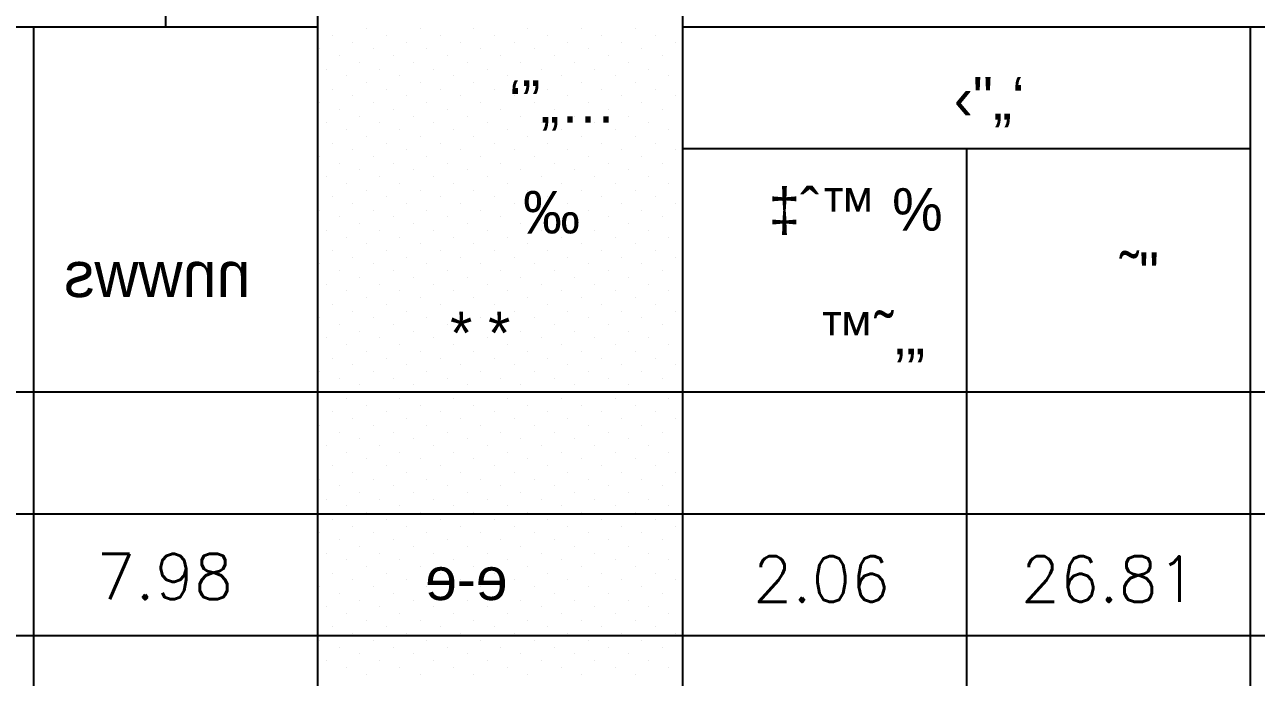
# Model space of a CAD drawing. Extents: x 148861 to 149208, y 169271 to 169495.
# Drawn here: x 149181.813 to 149185.355, y 169491.078 to 169492.955 of the extents above; entities that cross this region are included whole.
import ezdxf
from ezdxf.enums import TextEntityAlignment as Align

# ---------------------------------------------------------------- set-up
doc = ezdxf.new("R2010")
doc.units = 0
doc.header["$LTSCALE"] = 0.1
doc.header["$MEASUREMENT"] = 0
doc.linetypes.add('DASHED', pattern=[17.5, 12.5, -5])
doc.linetypes.add('DOT', pattern=[2, 0, -2])
doc.layers.get('0').update_dxf_attribs({"linetype": 'CONTINUOUS'})
doc.layers.add('TEXT', color=3, linetype='CONTINUOUS')
doc.layers.add('TOFIES-01', color=7, linetype='CONTINUOUS')
doc.styles.add('FGH', font='sivan_m.shx', dxfattribs={"height": 15})
doc.styles.add('S', font='romans.shx')
doc.styles.add('TOFIES-01', font='heb.shx', dxfattribs={"height": 20})

# ---------------------------------------------------------------- blocks, each defined once
blk = doc.blocks.new('*X67')
at = {"color": 0}
for p, q in [((2022.99, 1514.76), (2022.99, 1514.76)), ((2031.83, 1514.76), (2031.83, 1514.76)), ((2040.67, 1514.76), (2040.67, 1514.76)), ((2049.5, 1514.76), (2049.5, 1514.76)), ((2058.34, 1514.76), (2058.34, 1514.76)), ((2067.18, 1514.76), (2067.18, 1514.76)), ((2017.46, 1513.65), (2017.46, 1513.65)), ((2020.78, 1512.55), (2020.78, 1512.55)), ((2026.3, 1513.65), (2026.3, 1513.65)), ((2029.62, 1512.55), (2029.62, 1512.55)), ((2035.14, 1513.65), (2035.14, 1513.65)), ((2038.46, 1512.55), (2038.46, 1512.55)), ((2043.98, 1513.65), (2043.98, 1513.65)), ((2047.3, 1512.55), (2047.3, 1512.55)), ((2052.82, 1513.65), (2052.82, 1513.65)), ((2056.13, 1512.55), (2056.13, 1512.55)), ((2061.66, 1513.65), (2061.66, 1513.65)), ((2064.97, 1512.55), (2064.97, 1512.55)), ((2070.5, 1513.65), (2070.5, 1513.65)), ((2073.81, 1512.55), (2073.81, 1512.55)), ((2015.25, 1511.44), (2015.25, 1511.44)), ((2018.57, 1510.34), (2018.57, 1510.34)), ((2024.09, 1511.44), (2024.09, 1511.44)), ((2027.41, 1510.34), (2027.41, 1510.34)), ((2032.93, 1511.44), (2032.93, 1511.44)), ((2036.25, 1510.34), (2036.25, 1510.34)), ((2041.77, 1511.44), (2041.77, 1511.44)), ((2045.09, 1510.34), (2045.09, 1510.34)), ((2050.61, 1511.44), (2050.61, 1511.44)), ((2053.92, 1510.34), (2053.92, 1510.34)), ((2059.45, 1511.44), (2059.45, 1511.44)), ((2062.76, 1510.34), (2062.76, 1510.34)), ((2068.29, 1511.44), (2068.29, 1511.44)), ((2071.6, 1510.34), (2071.6, 1510.34)), ((2021.88, 1509.23), (2021.88, 1509.23)), ((2030.72, 1509.23), (2030.72, 1509.23)), ((2039.56, 1509.23), (2039.56, 1509.23)), ((2048.4, 1509.23), (2048.4, 1509.23)), ((2057.24, 1509.23), (2057.24, 1509.23)), ((2066.08, 1509.23), (2066.08, 1509.23)), ((2074.92, 1509.23), (2074.92, 1509.23)), ((2016.36, 1508.13), (2016.36, 1508.13)), ((2019.67, 1507.02), (2019.67, 1507.02)), ((2025.2, 1508.13), (2025.2, 1508.13)), ((2028.51, 1507.02), (2028.51, 1507.02)), ((2034.04, 1508.13), (2034.04, 1508.13)), ((2037.35, 1507.02), (2037.35, 1507.02)), ((2042.88, 1508.13), (2042.88, 1508.13)), ((2046.19, 1507.02), (2046.19, 1507.02)), ((2051.71, 1508.13), (2051.71, 1508.13)), ((2055.03, 1507.02), (2055.03, 1507.02)), ((2060.55, 1508.13), (2060.55, 1508.13)), ((2063.87, 1507.02), (2063.87, 1507.02)), ((2069.39, 1508.13), (2069.39, 1508.13)), ((2072.71, 1507.02), (2072.71, 1507.02)), ((2017.46, 1504.81), (2017.46, 1504.81)), ((2022.99, 1505.92), (2022.99, 1505.92)), ((2026.3, 1504.81), (2026.3, 1504.81)), ((2031.83, 1505.92), (2031.83, 1505.92)), ((2035.14, 1504.81), (2035.14, 1504.81)), ((2040.67, 1505.92), (2040.67, 1505.92)), ((2043.98, 1504.81), (2043.98, 1504.81)), ((2049.5, 1505.92), (2049.5, 1505.92)), ((2052.82, 1504.81), (2052.82, 1504.81)), ((2058.34, 1505.92), (2058.34, 1505.92)), ((2061.66, 1504.81), (2061.66, 1504.81)), ((2067.18, 1505.92), (2067.18, 1505.92)), ((2070.5, 1504.81), (2070.5, 1504.81)), ((2015.25, 1502.6), (2015.25, 1502.6)), ((2020.78, 1503.71), (2020.78, 1503.71)), ((2024.09, 1502.6), (2024.09, 1502.6)), ((2029.62, 1503.71), (2029.62, 1503.71)), ((2032.93, 1502.6), (2032.93, 1502.6)), ((2038.46, 1503.71), (2038.46, 1503.71)), ((2041.77, 1502.6), (2041.77, 1502.6)), ((2047.3, 1503.71), (2047.3, 1503.71)), ((2050.61, 1502.6), (2050.61, 1502.6)), ((2056.13, 1503.71), (2056.13, 1503.71)), ((2059.45, 1502.6), (2059.45, 1502.6)), ((2064.97, 1503.71), (2064.97, 1503.71)), ((2068.29, 1502.6), (2068.29, 1502.6)), ((2073.81, 1503.71), (2073.81, 1503.71)), ((2018.57, 1501.5), (2018.57, 1501.5)), ((2021.88, 1500.39), (2021.88, 1500.39)), ((2027.41, 1501.5), (2027.41, 1501.5)), ((2030.72, 1500.39), (2030.72, 1500.39)), ((2036.25, 1501.5), (2036.25, 1501.5)), ((2039.56, 1500.39), (2039.56, 1500.39)), ((2045.09, 1501.5), (2045.09, 1501.5)), ((2048.4, 1500.39), (2048.4, 1500.39)), ((2053.92, 1501.5), (2053.92, 1501.5)), ((2057.24, 1500.39), (2057.24, 1500.39)), ((2062.76, 1501.5), (2062.76, 1501.5)), ((2066.08, 1500.39), (2066.08, 1500.39)), ((2071.6, 1501.5), (2071.6, 1501.5)), ((2074.92, 1500.39), (2074.92, 1500.39)), ((2016.36, 1499.29), (2016.36, 1499.29)), ((2019.67, 1498.18), (2019.67, 1498.18)), ((2025.2, 1499.29), (2025.2, 1499.29)), ((2028.51, 1498.18), (2028.51, 1498.18)), ((2034.04, 1499.29), (2034.04, 1499.29)), ((2037.35, 1498.18), (2037.35, 1498.18)), ((2042.88, 1499.29), (2042.88, 1499.29)), ((2046.19, 1498.18), (2046.19, 1498.18)), ((2051.71, 1499.29), (2051.71, 1499.29)), ((2055.03, 1498.18), (2055.03, 1498.18)), ((2060.55, 1499.29), (2060.55, 1499.29)), ((2063.87, 1498.18), (2063.87, 1498.18)), ((2069.39, 1499.29), (2069.39, 1499.29)), ((2072.71, 1498.18), (2072.71, 1498.18)), ((2022.99, 1497.08), (2022.99, 1497.08)), ((2031.83, 1497.08), (2031.83, 1497.08)), ((2040.67, 1497.08), (2040.67, 1497.08)), ((2049.5, 1497.08), (2049.5, 1497.08)), ((2058.34, 1497.08), (2058.34, 1497.08)), ((2067.18, 1497.08), (2067.18, 1497.08)), ((2017.46, 1495.97), (2017.46, 1495.97)), ((2020.78, 1494.87), (2020.78, 1494.87)), ((2026.3, 1495.97), (2026.3, 1495.97)), ((2029.62, 1494.87), (2029.62, 1494.87)), ((2035.14, 1495.97), (2035.14, 1495.97)), ((2038.46, 1494.87), (2038.46, 1494.87)), ((2043.98, 1495.97), (2043.98, 1495.97)), ((2047.3, 1494.87), (2047.3, 1494.87)), ((2052.82, 1495.97), (2052.82, 1495.97)), ((2056.13, 1494.87), (2056.13, 1494.87)), ((2061.66, 1495.97), (2061.66, 1495.97)), ((2064.97, 1494.87), (2064.97, 1494.87)), ((2070.5, 1495.97), (2070.5, 1495.97)), ((2073.81, 1494.87), (2073.81, 1494.87)), ((2015.25, 1493.76), (2015.25, 1493.76)), ((2018.57, 1492.66), (2018.57, 1492.66)), ((2024.09, 1493.76), (2024.09, 1493.76)), ((2027.41, 1492.66), (2027.41, 1492.66)), ((2032.93, 1493.76), (2032.93, 1493.76)), ((2036.25, 1492.66), (2036.25, 1492.66)), ((2041.77, 1493.76), (2041.77, 1493.76)), ((2045.09, 1492.66), (2045.09, 1492.66)), ((2050.61, 1493.76), (2050.61, 1493.76)), ((2053.92, 1492.66), (2053.92, 1492.66)), ((2059.45, 1493.76), (2059.45, 1493.76)), ((2062.76, 1492.66), (2062.76, 1492.66)), ((2068.29, 1493.76), (2068.29, 1493.76)), ((2071.6, 1492.66), (2071.6, 1492.66)), ((2016.36, 1490.45), (2016.36, 1490.45)), ((2021.88, 1491.55), (2021.88, 1491.55)), ((2025.2, 1490.45), (2025.2, 1490.45)), ((2030.72, 1491.55), (2030.72, 1491.55)), ((2034.04, 1490.45), (2034.04, 1490.45)), ((2039.56, 1491.55), (2039.56, 1491.55)), ((2042.88, 1490.45), (2042.88, 1490.45)), ((2048.4, 1491.55), (2048.4, 1491.55)), ((2051.71, 1490.45), (2051.71, 1490.45)), ((2057.24, 1491.55), (2057.24, 1491.55)), ((2060.55, 1490.45), (2060.55, 1490.45)), ((2066.08, 1491.55), (2066.08, 1491.55)), ((2069.39, 1490.45), (2069.39, 1490.45)), ((2074.92, 1491.55), (2074.92, 1491.55)), ((2019.67, 1489.34), (2019.67, 1489.34)), ((2022.99, 1488.24), (2022.99, 1488.24)), ((2028.51, 1489.34), (2028.51, 1489.34)), ((2031.83, 1488.24), (2031.83, 1488.24)), ((2037.35, 1489.34), (2037.35, 1489.34)), ((2040.67, 1488.24), (2040.67, 1488.24)), ((2046.19, 1489.34), (2046.19, 1489.34)), ((2049.5, 1488.24), (2049.5, 1488.24)), ((2055.03, 1489.34), (2055.03, 1489.34)), ((2058.34, 1488.24), (2058.34, 1488.24)), ((2063.87, 1489.34), (2063.87, 1489.34)), ((2067.18, 1488.24), (2067.18, 1488.24)), ((2072.71, 1489.34), (2072.71, 1489.34)), ((2017.46, 1487.13), (2017.46, 1487.13)), ((2026.3, 1487.13), (2026.3, 1487.13)), ((2035.14, 1487.13), (2035.14, 1487.13)), ((2043.98, 1487.13), (2043.98, 1487.13)), ((2052.82, 1487.13), (2052.82, 1487.13)), ((2061.66, 1487.13), (2061.66, 1487.13)), ((2070.5, 1487.13), (2070.5, 1487.13)), ((2015.25, 1484.92), (2015.25, 1484.92)), ((2020.78, 1486.03), (2020.78, 1486.03)), ((2024.09, 1484.92), (2024.09, 1484.92)), ((2029.62, 1486.03), (2029.62, 1486.03)), ((2032.93, 1484.92), (2032.93, 1484.92)), ((2038.46, 1486.03), (2038.46, 1486.03)), ((2041.77, 1484.92), (2041.77, 1484.92)), ((2047.3, 1486.03), (2047.3, 1486.03)), ((2050.61, 1484.92), (2050.61, 1484.92)), ((2056.13, 1486.03), (2056.13, 1486.03)), ((2059.45, 1484.92), (2059.45, 1484.92)), ((2064.97, 1486.03), (2064.97, 1486.03)), ((2068.29, 1484.92), (2068.29, 1484.92)), ((2073.81, 1486.03), (2073.81, 1486.03)), ((2018.57, 1483.82), (2018.57, 1483.82)), ((2021.88, 1482.71), (2021.88, 1482.71)), ((2027.41, 1483.82), (2027.41, 1483.82)), ((2030.72, 1482.71), (2030.72, 1482.71)), ((2036.25, 1483.82), (2036.25, 1483.82)), ((2039.56, 1482.71), (2039.56, 1482.71)), ((2045.09, 1483.82), (2045.09, 1483.82)), ((2048.4, 1482.71), (2048.4, 1482.71)), ((2053.92, 1483.82), (2053.92, 1483.82)), ((2057.24, 1482.71), (2057.24, 1482.71)), ((2062.76, 1483.82), (2062.76, 1483.82)), ((2066.08, 1482.71), (2066.08, 1482.71)), ((2071.6, 1483.82), (2071.6, 1483.82)), ((2074.92, 1482.71), (2074.92, 1482.71)), ((2016.36, 1481.61), (2016.36, 1481.61)), ((2019.67, 1480.5), (2019.67, 1480.5)), ((2025.2, 1481.61), (2025.2, 1481.61)), ((2028.51, 1480.5), (2028.51, 1480.5)), ((2034.04, 1481.61), (2034.04, 1481.61)), ((2037.35, 1480.5), (2037.35, 1480.5)), ((2042.88, 1481.61), (2042.88, 1481.61)), ((2046.19, 1480.5), (2046.19, 1480.5)), ((2051.71, 1481.61), (2051.71, 1481.61)), ((2055.03, 1480.5), (2055.03, 1480.5)), ((2060.55, 1481.61), (2060.55, 1481.61)), ((2063.87, 1480.5), (2063.87, 1480.5)), ((2069.39, 1481.61), (2069.39, 1481.61)), ((2072.71, 1480.5), (2072.71, 1480.5)), ((2017.46, 1478.3), (2017.46, 1478.3)), ((2022.99, 1479.4), (2022.99, 1479.4)), ((2026.3, 1478.3), (2026.3, 1478.3)), ((2031.83, 1479.4), (2031.83, 1479.4)), ((2035.14, 1478.3), (2035.14, 1478.3)), ((2040.67, 1479.4), (2040.67, 1479.4)), ((2043.98, 1478.3), (2043.98, 1478.3)), ((2049.5, 1479.4), (2049.5, 1479.4)), ((2052.82, 1478.3), (2052.82, 1478.3)), ((2058.34, 1479.4), (2058.34, 1479.4)), ((2061.66, 1478.3), (2061.66, 1478.3)), ((2067.18, 1479.4), (2067.18, 1479.4)), ((2070.5, 1478.3), (2070.5, 1478.3)), ((2015.25, 1476.09), (2015.25, 1476.09)), ((2020.78, 1477.19), (2020.78, 1477.19)), ((2024.09, 1476.09), (2024.09, 1476.09)), ((2029.62, 1477.19), (2029.62, 1477.19)), ((2032.93, 1476.09), (2032.93, 1476.09)), ((2038.46, 1477.19), (2038.46, 1477.19)), ((2041.77, 1476.09), (2041.77, 1476.09)), ((2047.3, 1477.19), (2047.3, 1477.19)), ((2050.61, 1476.09), (2050.61, 1476.09)), ((2056.13, 1477.19), (2056.13, 1477.19)), ((2059.45, 1476.09), (2059.45, 1476.09)), ((2064.97, 1477.19), (2064.97, 1477.19)), ((2068.29, 1476.09), (2068.29, 1476.09)), ((2073.81, 1477.19), (2073.81, 1477.19)), ((2018.57, 1474.98), (2018.57, 1474.98)), ((2027.41, 1474.98), (2027.41, 1474.98)), ((2036.25, 1474.98), (2036.25, 1474.98)), ((2045.09, 1474.98), (2045.09, 1474.98)), ((2053.92, 1474.98), (2053.92, 1474.98)), ((2062.76, 1474.98), (2062.76, 1474.98)), ((2071.6, 1474.98), (2071.6, 1474.98)), ((2016.36, 1472.77), (2016.36, 1472.77)), ((2021.88, 1473.88), (2021.88, 1473.88)), ((2025.2, 1472.77), (2025.2, 1472.77)), ((2030.72, 1473.88), (2030.72, 1473.88)), ((2034.04, 1472.77), (2034.04, 1472.77)), ((2039.56, 1473.88), (2039.56, 1473.88)), ((2042.88, 1472.77), (2042.88, 1472.77)), ((2048.4, 1473.88), (2048.4, 1473.88)), ((2051.71, 1472.77), (2051.71, 1472.77)), ((2057.24, 1473.88), (2057.24, 1473.88)), ((2060.55, 1472.77), (2060.55, 1472.77)), ((2066.08, 1473.88), (2066.08, 1473.88)), ((2069.39, 1472.77), (2069.39, 1472.77)), ((2074.92, 1473.88), (2074.92, 1473.88)), ((2019.67, 1471.67), (2019.67, 1471.67)), ((2022.99, 1470.56), (2022.99, 1470.56)), ((2028.51, 1471.67), (2028.51, 1471.67)), ((2031.83, 1470.56), (2031.83, 1470.56)), ((2037.35, 1471.67), (2037.35, 1471.67)), ((2040.67, 1470.56), (2040.67, 1470.56)), ((2046.19, 1471.67), (2046.19, 1471.67)), ((2049.5, 1470.56), (2049.5, 1470.56)), ((2055.03, 1471.67), (2055.03, 1471.67)), ((2058.34, 1470.56), (2058.34, 1470.56)), ((2063.87, 1471.67), (2063.87, 1471.67)), ((2067.18, 1470.56), (2067.18, 1470.56)), ((2072.71, 1471.67), (2072.71, 1471.67)), ((2017.46, 1469.46), (2017.46, 1469.46)), ((2020.78, 1468.35), (2020.78, 1468.35)), ((2026.3, 1469.46), (2026.3, 1469.46)), ((2029.62, 1468.35), (2029.62, 1468.35)), ((2035.14, 1469.46), (2035.14, 1469.46)), ((2038.46, 1468.35), (2038.46, 1468.35)), ((2043.98, 1469.46), (2043.98, 1469.46)), ((2047.3, 1468.35), (2047.3, 1468.35)), ((2052.82, 1469.46), (2052.82, 1469.46)), ((2056.13, 1468.35), (2056.13, 1468.35)), ((2061.66, 1469.46), (2061.66, 1469.46)), ((2064.97, 1468.35), (2064.97, 1468.35)), ((2070.5, 1469.46), (2070.5, 1469.46)), ((2073.81, 1468.35), (2073.81, 1468.35)), ((2015.25, 1467.25), (2015.25, 1467.25)), ((2018.57, 1466.14), (2018.57, 1466.14)), ((2024.09, 1467.25), (2024.09, 1467.25)), ((2027.41, 1466.14), (2027.41, 1466.14)), ((2032.93, 1467.25), (2032.93, 1467.25)), ((2036.25, 1466.14), (2036.25, 1466.14)), ((2041.77, 1467.25), (2041.77, 1467.25)), ((2045.09, 1466.14), (2045.09, 1466.14)), ((2050.61, 1467.25), (2050.61, 1467.25)), ((2053.92, 1466.14), (2053.92, 1466.14)), ((2059.45, 1467.25), (2059.45, 1467.25)), ((2062.76, 1466.14), (2062.76, 1466.14)), ((2068.29, 1467.25), (2068.29, 1467.25)), ((2071.6, 1466.14), (2071.6, 1466.14)), ((2016.36, 1463.93), (2016.36, 1463.93)), ((2021.88, 1465.04), (2021.88, 1465.04)), ((2025.2, 1463.93), (2025.2, 1463.93)), ((2030.72, 1465.04), (2030.72, 1465.04)), ((2034.04, 1463.93), (2034.04, 1463.93)), ((2039.56, 1465.04), (2039.56, 1465.04)), ((2042.88, 1463.93), (2042.88, 1463.93)), ((2048.4, 1465.04), (2048.4, 1465.04)), ((2051.71, 1463.93), (2051.71, 1463.93)), ((2057.24, 1465.04), (2057.24, 1465.04)), ((2060.55, 1463.93), (2060.55, 1463.93)), ((2066.08, 1465.04), (2066.08, 1465.04)), ((2069.39, 1463.93), (2069.39, 1463.93)), ((2074.92, 1465.04), (2074.92, 1465.04)), ((2019.67, 1462.83), (2019.67, 1462.83)), ((2028.51, 1462.83), (2028.51, 1462.83)), ((2037.35, 1462.83), (2037.35, 1462.83)), ((2046.19, 1462.83), (2046.19, 1462.83)), ((2055.03, 1462.83), (2055.03, 1462.83)), ((2063.87, 1462.83), (2063.87, 1462.83)), ((2072.71, 1462.83), (2072.71, 1462.83)), ((2017.46, 1460.62), (2017.46, 1460.62)), ((2022.99, 1461.72), (2022.99, 1461.72)), ((2026.3, 1460.62), (2026.3, 1460.62)), ((2031.83, 1461.72), (2031.83, 1461.72)), ((2035.14, 1460.62), (2035.14, 1460.62)), ((2040.67, 1461.72), (2040.67, 1461.72)), ((2043.98, 1460.62), (2043.98, 1460.62)), ((2049.5, 1461.72), (2049.5, 1461.72)), ((2052.82, 1460.62), (2052.82, 1460.62)), ((2058.34, 1461.72), (2058.34, 1461.72)), ((2061.66, 1460.62), (2061.66, 1460.62)), ((2067.18, 1461.72), (2067.18, 1461.72)), ((2070.5, 1460.62), (2070.5, 1460.62)), ((2015.25, 1458.41), (2015.25, 1458.41)), ((2020.78, 1459.51), (2020.78, 1459.51)), ((2024.09, 1458.41), (2024.09, 1458.41)), ((2029.62, 1459.51), (2029.62, 1459.51)), ((2032.93, 1458.41), (2032.93, 1458.41)), ((2038.46, 1459.51), (2038.46, 1459.51)), ((2041.77, 1458.41), (2041.77, 1458.41)), ((2047.3, 1459.51), (2047.3, 1459.51)), ((2050.61, 1458.41), (2050.61, 1458.41)), ((2056.13, 1459.51), (2056.13, 1459.51)), ((2059.45, 1458.41), (2059.45, 1458.41)), ((2064.97, 1459.51), (2064.97, 1459.51)), ((2068.29, 1458.41), (2068.29, 1458.41)), ((2073.81, 1459.51), (2073.81, 1459.51)), ((2018.57, 1457.3), (2018.57, 1457.3)), ((2021.88, 1456.2), (2021.88, 1456.2)), ((2027.41, 1457.3), (2027.41, 1457.3)), ((2030.72, 1456.2), (2030.72, 1456.2)), ((2036.25, 1457.3), (2036.25, 1457.3)), ((2039.56, 1456.2), (2039.56, 1456.2)), ((2045.09, 1457.3), (2045.09, 1457.3)), ((2048.4, 1456.2), (2048.4, 1456.2)), ((2053.92, 1457.3), (2053.92, 1457.3)), ((2057.24, 1456.2), (2057.24, 1456.2)), ((2062.76, 1457.3), (2062.76, 1457.3)), ((2066.08, 1456.2), (2066.08, 1456.2)), ((2071.6, 1457.3), (2071.6, 1457.3)), ((2074.92, 1456.2), (2074.92, 1456.2)), ((2016.36, 1455.09), (2016.36, 1455.09)), ((2019.67, 1453.99), (2019.67, 1453.99)), ((2025.2, 1455.09), (2025.2, 1455.09)), ((2028.51, 1453.99), (2028.51, 1453.99)), ((2034.04, 1455.09), (2034.04, 1455.09)), ((2037.35, 1453.99), (2037.35, 1453.99)), ((2042.88, 1455.09), (2042.88, 1455.09)), ((2046.19, 1453.99), (2046.19, 1453.99)), ((2051.71, 1455.09), (2051.71, 1455.09)), ((2055.03, 1453.99), (2055.03, 1453.99)), ((2060.55, 1455.09), (2060.55, 1455.09)), ((2063.87, 1453.99), (2063.87, 1453.99)), ((2069.39, 1455.09), (2069.39, 1455.09)), ((2072.71, 1453.99), (2072.71, 1453.99)), ((2017.46, 1451.78), (2017.46, 1451.78)), ((2022.99, 1452.88), (2022.99, 1452.88)), ((2026.3, 1451.78), (2026.3, 1451.78)), ((2031.83, 1452.88), (2031.83, 1452.88)), ((2035.14, 1451.78), (2035.14, 1451.78)), ((2040.67, 1452.88), (2040.67, 1452.88)), ((2043.98, 1451.78), (2043.98, 1451.78)), ((2049.5, 1452.88), (2049.5, 1452.88)), ((2052.82, 1451.78), (2052.82, 1451.78)), ((2058.34, 1452.88), (2058.34, 1452.88)), ((2061.66, 1451.78), (2061.66, 1451.78)), ((2067.18, 1452.88), (2067.18, 1452.88)), ((2070.5, 1451.78), (2070.5, 1451.78)), ((2020.78, 1450.67), (2020.78, 1450.67)), ((2029.62, 1450.67), (2029.62, 1450.67)), ((2038.46, 1450.67), (2038.46, 1450.67)), ((2047.3, 1450.67), (2047.3, 1450.67)), ((2056.13, 1450.67), (2056.13, 1450.67)), ((2064.97, 1450.67), (2064.97, 1450.67)), ((2073.81, 1450.67), (2073.81, 1450.67)), ((2015.25, 1449.57), (2015.25, 1449.57)), ((2018.57, 1448.46), (2018.57, 1448.46)), ((2024.09, 1449.57), (2024.09, 1449.57)), ((2027.41, 1448.46), (2027.41, 1448.46)), ((2032.93, 1449.57), (2032.93, 1449.57)), ((2036.25, 1448.46), (2036.25, 1448.46)), ((2041.77, 1449.57), (2041.77, 1449.57)), ((2045.09, 1448.46), (2045.09, 1448.46)), ((2050.61, 1449.57), (2050.61, 1449.57)), ((2053.92, 1448.46), (2053.92, 1448.46)), ((2059.45, 1449.57), (2059.45, 1449.57)), ((2062.76, 1448.46), (2062.76, 1448.46)), ((2068.29, 1449.57), (2068.29, 1449.57)), ((2071.6, 1448.46), (2071.6, 1448.46)), ((2016.36, 1446.25), (2016.36, 1446.25)), ((2021.88, 1447.36), (2021.88, 1447.36)), ((2025.2, 1446.25), (2025.2, 1446.25)), ((2030.72, 1447.36), (2030.72, 1447.36)), ((2034.04, 1446.25), (2034.04, 1446.25)), ((2039.56, 1447.36), (2039.56, 1447.36)), ((2042.88, 1446.25), (2042.88, 1446.25)), ((2048.4, 1447.36), (2048.4, 1447.36)), ((2051.71, 1446.25), (2051.71, 1446.25)), ((2057.24, 1447.36), (2057.24, 1447.36)), ((2060.55, 1446.25), (2060.55, 1446.25)), ((2066.08, 1447.36), (2066.08, 1447.36)), ((2069.39, 1446.25), (2069.39, 1446.25)), ((2074.92, 1447.36), (2074.92, 1447.36)), ((2019.67, 1445.15), (2019.67, 1445.15)), ((2022.99, 1444.04), (2022.99, 1444.04)), ((2028.51, 1445.15), (2028.51, 1445.15)), ((2031.83, 1444.04), (2031.83, 1444.04)), ((2037.35, 1445.15), (2037.35, 1445.15)), ((2040.67, 1444.04), (2040.67, 1444.04)), ((2046.19, 1445.15), (2046.19, 1445.15)), ((2049.5, 1444.04), (2049.5, 1444.04)), ((2055.03, 1445.15), (2055.03, 1445.15)), ((2058.34, 1444.04), (2058.34, 1444.04)), ((2063.87, 1445.15), (2063.87, 1445.15)), ((2067.18, 1444.04), (2067.18, 1444.04)), ((2072.71, 1445.15), (2072.71, 1445.15)), ((2017.46, 1442.94), (2017.46, 1442.94)), ((2020.78, 1441.83), (2020.78, 1441.83)), ((2026.3, 1442.94), (2026.3, 1442.94)), ((2029.62, 1441.83), (2029.62, 1441.83)), ((2035.14, 1442.94), (2035.14, 1442.94)), ((2038.46, 1441.83), (2038.46, 1441.83)), ((2043.98, 1442.94), (2043.98, 1442.94)), ((2047.3, 1441.83), (2047.3, 1441.83)), ((2052.82, 1442.94), (2052.82, 1442.94)), ((2056.13, 1441.83), (2056.13, 1441.83)), ((2061.66, 1442.94), (2061.66, 1442.94)), ((2064.97, 1441.83), (2064.97, 1441.83)), ((2070.5, 1442.94), (2070.5, 1442.94)), ((2073.81, 1441.83), (2073.81, 1441.83)), ((2015.25, 1440.73), (2015.25, 1440.73)), ((2018.57, 1439.63), (2018.57, 1439.63)), ((2024.09, 1440.73), (2024.09, 1440.73)), ((2027.41, 1439.63), (2027.41, 1439.63)), ((2032.93, 1440.73), (2032.93, 1440.73)), ((2036.25, 1439.63), (2036.25, 1439.63)), ((2041.77, 1440.73), (2041.77, 1440.73)), ((2045.09, 1439.63), (2045.09, 1439.63)), ((2050.61, 1440.73), (2050.61, 1440.73)), ((2053.92, 1439.63), (2053.92, 1439.63)), ((2059.45, 1440.73), (2059.45, 1440.73)), ((2062.76, 1439.63), (2062.76, 1439.63)), ((2068.29, 1440.73), (2068.29, 1440.73)), ((2071.6, 1439.63), (2071.6, 1439.63)), ((2021.88, 1438.52), (2021.88, 1438.52)), ((2030.72, 1438.52), (2030.72, 1438.52)), ((2039.56, 1438.52), (2039.56, 1438.52)), ((2048.4, 1438.52), (2048.4, 1438.52)), ((2057.24, 1438.52), (2057.24, 1438.52)), ((2066.08, 1438.52), (2066.08, 1438.52)), ((2074.92, 1438.52), (2074.92, 1438.52)), ((2016.36, 1437.42), (2016.36, 1437.42)), ((2019.67, 1436.31), (2019.67, 1436.31)), ((2025.2, 1437.42), (2025.2, 1437.42)), ((2028.51, 1436.31), (2028.51, 1436.31)), ((2034.04, 1437.42), (2034.04, 1437.42)), ((2037.35, 1436.31), (2037.35, 1436.31)), ((2042.88, 1437.42), (2042.88, 1437.42)), ((2046.19, 1436.31), (2046.19, 1436.31)), ((2051.71, 1437.42), (2051.71, 1437.42)), ((2055.03, 1436.31), (2055.03, 1436.31)), ((2060.55, 1437.42), (2060.55, 1437.42)), ((2063.87, 1436.31), (2063.87, 1436.31)), ((2069.39, 1437.42), (2069.39, 1437.42)), ((2072.71, 1436.31), (2072.71, 1436.31)), ((2017.46, 1434.1), (2017.46, 1434.1)), ((2022.99, 1435.21), (2022.99, 1435.21)), ((2026.3, 1434.1), (2026.3, 1434.1)), ((2031.83, 1435.21), (2031.83, 1435.21)), ((2035.14, 1434.1), (2035.14, 1434.1)), ((2040.67, 1435.21), (2040.67, 1435.21)), ((2043.98, 1434.1), (2043.98, 1434.1)), ((2049.5, 1435.21), (2049.5, 1435.21)), ((2052.82, 1434.1), (2052.82, 1434.1)), ((2058.34, 1435.21), (2058.34, 1435.21)), ((2061.66, 1434.1), (2061.66, 1434.1)), ((2067.18, 1435.21), (2067.18, 1435.21)), ((2070.5, 1434.1), (2070.5, 1434.1)), ((2015.25, 1431.89), (2015.25, 1431.89)), ((2020.78, 1433), (2020.78, 1433)), ((2024.09, 1431.89), (2024.09, 1431.89)), ((2029.62, 1433), (2029.62, 1433)), ((2032.93, 1431.89), (2032.93, 1431.89)), ((2038.46, 1433), (2038.46, 1433)), ((2041.77, 1431.89), (2041.77, 1431.89)), ((2047.3, 1433), (2047.3, 1433)), ((2050.61, 1431.89), (2050.61, 1431.89)), ((2056.13, 1433), (2056.13, 1433)), ((2059.45, 1431.89), (2059.45, 1431.89)), ((2064.97, 1433), (2064.97, 1433)), ((2068.29, 1431.89), (2068.29, 1431.89)), ((2073.81, 1433), (2073.81, 1433)), ((2018.57, 1430.79), (2018.57, 1430.79)), ((2021.88, 1429.68), (2021.88, 1429.68)), ((2027.41, 1430.79), (2027.41, 1430.79)), ((2030.72, 1429.68), (2030.72, 1429.68)), ((2036.25, 1430.79), (2036.25, 1430.79)), ((2039.56, 1429.68), (2039.56, 1429.68)), ((2045.09, 1430.79), (2045.09, 1430.79)), ((2048.4, 1429.68), (2048.4, 1429.68)), ((2053.92, 1430.79), (2053.92, 1430.79)), ((2057.24, 1429.68), (2057.24, 1429.68)), ((2062.76, 1430.79), (2062.76, 1430.79)), ((2066.08, 1429.68), (2066.08, 1429.68)), ((2071.6, 1430.79), (2071.6, 1430.79)), ((2074.92, 1429.68), (2074.92, 1429.68)), ((2016.36, 1428.58), (2016.36, 1428.58)), ((2019.67, 1427.47), (2019.67, 1427.47)), ((2025.2, 1428.58), (2025.2, 1428.58)), ((2028.51, 1427.47), (2028.51, 1427.47)), ((2034.04, 1428.58), (2034.04, 1428.58)), ((2037.35, 1427.47), (2037.35, 1427.47)), ((2042.88, 1428.58), (2042.88, 1428.58)), ((2046.19, 1427.47), (2046.19, 1427.47)), ((2051.71, 1428.58), (2051.71, 1428.58)), ((2055.03, 1427.47), (2055.03, 1427.47)), ((2060.55, 1428.58), (2060.55, 1428.58)), ((2063.87, 1427.47), (2063.87, 1427.47)), ((2069.39, 1428.58), (2069.39, 1428.58)), ((2072.71, 1427.47), (2072.71, 1427.47)), ((2022.99, 1426.37), (2022.99, 1426.37)), ((2031.83, 1426.37), (2031.83, 1426.37)), ((2040.67, 1426.37), (2040.67, 1426.37)), ((2049.5, 1426.37), (2049.5, 1426.37)), ((2058.34, 1426.37), (2058.34, 1426.37)), ((2067.18, 1426.37), (2067.18, 1426.37)), ((2017.46, 1425.26), (2017.46, 1425.26)), ((2020.78, 1424.16), (2020.78, 1424.16)), ((2026.3, 1425.26), (2026.3, 1425.26)), ((2029.62, 1424.16), (2029.62, 1424.16)), ((2035.14, 1425.26), (2035.14, 1425.26)), ((2038.46, 1424.16), (2038.46, 1424.16)), ((2043.98, 1425.26), (2043.98, 1425.26)), ((2047.3, 1424.16), (2047.3, 1424.16)), ((2052.82, 1425.26), (2052.82, 1425.26)), ((2056.13, 1424.16), (2056.13, 1424.16)), ((2061.66, 1425.26), (2061.66, 1425.26)), ((2064.97, 1424.16), (2064.97, 1424.16)), ((2070.5, 1425.26), (2070.5, 1425.26)), ((2073.81, 1424.16), (2073.81, 1424.16)), ((2015.25, 1423.05), (2015.25, 1423.05)), ((2018.57, 1421.95), (2018.57, 1421.95)), ((2024.09, 1423.05), (2024.09, 1423.05)), ((2027.41, 1421.95), (2027.41, 1421.95)), ((2032.93, 1423.05), (2032.93, 1423.05)), ((2036.25, 1421.95), (2036.25, 1421.95)), ((2041.77, 1423.05), (2041.77, 1423.05)), ((2045.09, 1421.95), (2045.09, 1421.95)), ((2050.61, 1423.05), (2050.61, 1423.05)), ((2053.92, 1421.95), (2053.92, 1421.95)), ((2059.45, 1423.05), (2059.45, 1423.05)), ((2062.76, 1421.95), (2062.76, 1421.95)), ((2068.29, 1423.05), (2068.29, 1423.05)), ((2071.6, 1421.95), (2071.6, 1421.95)), ((2016.36, 1419.74), (2016.36, 1419.74)), ((2021.88, 1420.84), (2021.88, 1420.84)), ((2025.2, 1419.74), (2025.2, 1419.74)), ((2030.72, 1420.84), (2030.72, 1420.84)), ((2034.04, 1419.74), (2034.04, 1419.74)), ((2039.56, 1420.84), (2039.56, 1420.84)), ((2042.88, 1419.74), (2042.88, 1419.74)), ((2048.4, 1420.84), (2048.4, 1420.84)), ((2051.71, 1419.74), (2051.71, 1419.74)), ((2057.24, 1420.84), (2057.24, 1420.84)), ((2060.55, 1419.74), (2060.55, 1419.74)), ((2066.08, 1420.84), (2066.08, 1420.84)), ((2069.39, 1419.74), (2069.39, 1419.74)), ((2074.92, 1420.84), (2074.92, 1420.84)), ((2019.67, 1418.63), (2019.67, 1418.63)), ((2022.99, 1417.53), (2022.99, 1417.53)), ((2028.51, 1418.63), (2028.51, 1418.63)), ((2031.83, 1417.53), (2031.83, 1417.53)), ((2037.35, 1418.63), (2037.35, 1418.63)), ((2040.67, 1417.53), (2040.67, 1417.53)), ((2046.19, 1418.63), (2046.19, 1418.63)), ((2049.5, 1417.53), (2049.5, 1417.53)), ((2055.03, 1418.63), (2055.03, 1418.63)), ((2058.34, 1417.53), (2058.34, 1417.53)), ((2063.87, 1418.63), (2063.87, 1418.63)), ((2067.18, 1417.53), (2067.18, 1417.53)), ((2072.71, 1418.63), (2072.71, 1418.63)), ((2017.46, 1416.42), (2017.46, 1416.42)), ((2020.78, 1415.32), (2020.78, 1415.32)), ((2026.3, 1416.42), (2026.3, 1416.42)), ((2029.62, 1415.32), (2029.62, 1415.32)), ((2035.14, 1416.42), (2035.14, 1416.42)), ((2038.46, 1415.32), (2038.46, 1415.32)), ((2043.98, 1416.42), (2043.98, 1416.42)), ((2047.3, 1415.32), (2047.3, 1415.32)), ((2052.82, 1416.42), (2052.82, 1416.42)), ((2056.13, 1415.32), (2056.13, 1415.32)), ((2061.66, 1416.42), (2061.66, 1416.42)), ((2064.97, 1415.32), (2064.97, 1415.32)), ((2070.5, 1416.42), (2070.5, 1416.42)), ((2073.81, 1415.32), (2073.81, 1415.32)), ((2015.25, 1414.21), (2015.25, 1414.21)), ((2024.09, 1414.21), (2024.09, 1414.21)), ((2032.93, 1414.21), (2032.93, 1414.21)), ((2041.77, 1414.21), (2041.77, 1414.21)), ((2050.61, 1414.21), (2050.61, 1414.21)), ((2059.45, 1414.21), (2059.45, 1414.21)), ((2068.29, 1414.21), (2068.29, 1414.21)), ((2018.57, 1413.11), (2018.57, 1413.11)), ((2021.88, 1412), (2021.88, 1412)), ((2027.41, 1413.11), (2027.41, 1413.11)), ((2030.72, 1412), (2030.72, 1412)), ((2036.25, 1413.11), (2036.25, 1413.11)), ((2039.56, 1412), (2039.56, 1412)), ((2045.09, 1413.11), (2045.09, 1413.11)), ((2048.4, 1412), (2048.4, 1412)), ((2053.92, 1413.11), (2053.92, 1413.11)), ((2057.24, 1412), (2057.24, 1412)), ((2062.76, 1413.11), (2062.76, 1413.11)), ((2066.08, 1412), (2066.08, 1412)), ((2071.6, 1413.11), (2071.6, 1413.11)), ((2074.92, 1412), (2074.92, 1412)), ((2016.36, 1410.9), (2016.36, 1410.9)), ((2019.67, 1409.79), (2019.67, 1409.79)), ((2025.2, 1410.9), (2025.2, 1410.9)), ((2028.51, 1409.79), (2028.51, 1409.79)), ((2034.04, 1410.9), (2034.04, 1410.9)), ((2037.35, 1409.79), (2037.35, 1409.79)), ((2042.88, 1410.9), (2042.88, 1410.9)), ((2046.19, 1409.79), (2046.19, 1409.79)), ((2051.71, 1410.9), (2051.71, 1410.9)), ((2055.03, 1409.79), (2055.03, 1409.79)), ((2060.55, 1410.9), (2060.55, 1410.9)), ((2063.87, 1409.79), (2063.87, 1409.79)), ((2069.39, 1410.9), (2069.39, 1410.9)), ((2072.71, 1409.79), (2072.71, 1409.79)), ((2022.99, 1408.69), (2022.99, 1408.69)), ((2031.83, 1408.69), (2031.83, 1408.69)), ((2040.67, 1408.69), (2040.67, 1408.69)), ((2049.5, 1408.69), (2049.5, 1408.69)), ((2058.34, 1408.69), (2058.34, 1408.69)), ((2067.18, 1408.69), (2067.18, 1408.69))]:
    blk.add_line(p, q, dxfattribs=at)

msp = doc.modelspace()

# ---------------------------------------------------------------- linework, layer by layer
at = {"layer": 'TOFIES-01', "color": 8}
for p, q in [((149182.2182, 169492.9477), (149182.2182, 169493.2977)), ((149182.6556, 169492.9477), (149172.8581, 169492.9477)), ((149191.0534, 169492.9477), (149183.7053, 169492.9477)), ((149185.3382, 169492.5978), (149183.7053, 169492.5978)), ((149191.0534, 169491.898), (149170.0588, 169491.898)), ((149170.0588, 169491.5487), (149191.0534, 169491.5487)), ((149170.0588, 169491.1988), (149191.0534, 169491.1988))]:
    msp.add_line(p, q, dxfattribs=at)
for points in [[(149182.6556, 169486.65), (149182.6556, 169489.4528), (149182.6556, 169493.6476)], [(149183.7053, 169486.65), (149183.7053, 169489.4528), (149183.7053, 169493.6476)], [(149181.8391, 169486.65), (149181.8391, 169489.4528), (149181.8391, 169492.9477)], [(149185.3382, 169486.65), (149185.3382, 169489.4528), (149185.3382, 169492.9477)], [(149184.5218, 169486.65), (149184.5218, 169489.4528), (149184.5218, 169492.5978)]]:
    msp.add_lwpolyline(points, dxfattribs=at)

# ---------------------------------------------------------------- block references
at = {"layer": 'TOFIES-01', "color": 8, "xscale": 0.01749550964450464, "yscale": 0.01749550964450464, "zscale": 0.01749550964568779}
msp.add_blockref('*X67', (149147.4021, 169466.442), dxfattribs=at)

# ---------------------------------------------------------------- texts
at = {"layer": 'TEXT', "color": 7, "linetype": 'DASHED', "style": 'S'}
for s, p in [('7.98', (149182.0183, 169491.3026)), ('2.06', (149183.9075, 169491.2951)), ('26.81', (149184.6777, 169491.2951))]:
    msp.add_text(s, height=0.13122, dxfattribs=at).set_placement(p)
at = {"layer": 'TOFIES-01', "color": 8, "linetype": 'DOT', "style": 'TOFIES-01'}
for s, height, p in [('‘”„…', 0.12247, (149183.5146, 169492.6729)), ('‹"„‘', 0.12247, (149184.6882, 169492.6823)), ('‰', 0.1225, (149183.4099, 169492.3545)), ('‡ˆ™ %', 0.12247, (149184.4527, 169492.3626)), ('˜"', 0.12247, (149185.0751, 169492.1781)), ('™˜‚„', 0.12247, (149184.4023, 169492.0067))]:
    msp.add_text(s, height=height, dxfattribs=at).set_placement(p, align=Align.RIGHT)
at = {"layer": 'TOFIES-01', "color": 8, "style": 'FGH', "text_generation_flag": 2}
msp.add_text('nnwws', height=0.13122, dxfattribs=at).set_placement((149182.4621, 169492.1719))
at = {"layer": 'TOFIES-01', "color": 8, "linetype": 'DOT', "style": 'TOFIES-01'}
msp.add_text('* *', height=0.12247, dxfattribs=at).set_placement((149183.0362, 169492.0073))
at = {"layer": 'TOFIES-01', "color": 7, "linetype": 'DOT', "style": 'FGH', "text_generation_flag": 2}
msp.add_text('e-e', height=0.12247, dxfattribs=at).set_placement((149182.9645, 169491.3005), align=Align.RIGHT)

doc.saveas('drawing.dxf')
